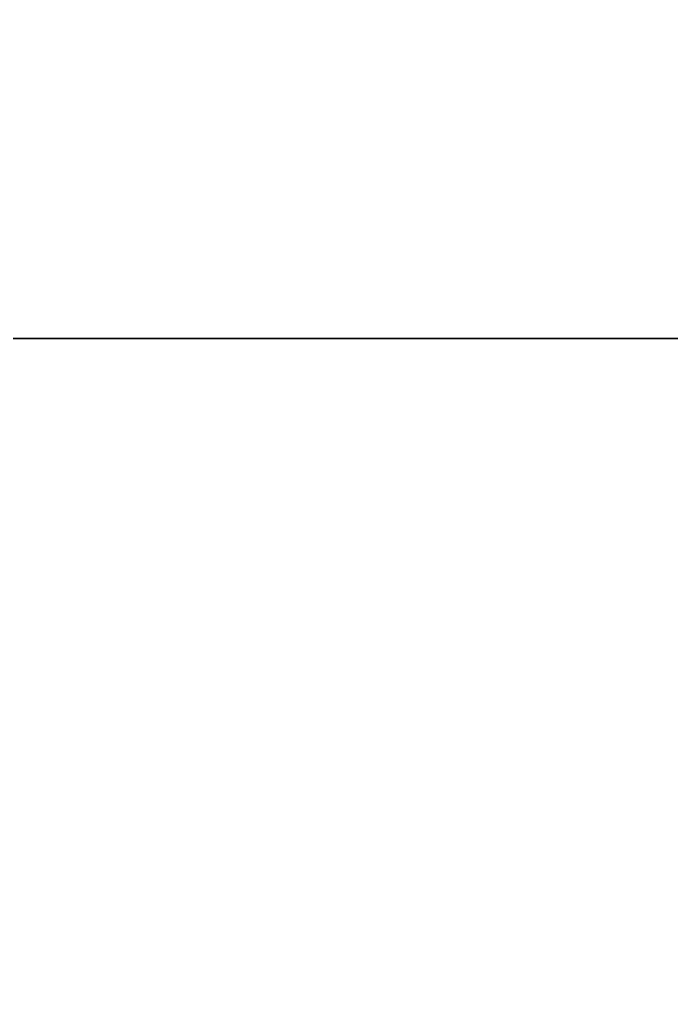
# Model space of a CAD drawing. Extents: x 0 to 5228, y -2725 to 0.
# Drawn here: x 3036.555 to 3038.899, y -1827.402 to -1823.853 of the extents above; entities that cross this region are included whole.
import ezdxf

# ---------------------------------------------------------------- set-up
doc = ezdxf.new("R2010")
doc.units = 0
for name, color, linetype in [('LAYER0', 7, 'CONTINUOUS'), ('LAYER1', 7, 'CONTINUOUS'), ('LAYER130', 251, 'CONTINUOUS'), ('LAYER394', 7, 'CONTINUOUS'), ('LAYER4', 251, 'CONTINUOUS'), ('LAYER448', 7, 'CONTINUOUS'), ('LAYER5', 251, 'CONTINUOUS'), ('LAYER847', 7, 'CONTINUOUS')]:
    doc.layers.add(name, color=color, linetype=linetype)

msp = doc.modelspace()

# ---------------------------------------------------------------- linework, layer by layer
at = {"layer": 'LAYER0', "invisible_edges": 1}
for points in [[(5227.5, 0), (0, -2725.14), (0, 0), (5227.5, 0)], [(5227.5, -2725.14, 5), (0, 0, 5), (0, -2725.14, 5), (5227.5, -2725.14, 5)], [(0, 0, 5), (5227.5, -2725.14, 5), (5227.5, 0, 5), (0, 0, 5)], [(0, -2725.14), (5227.5, 0), (5227.5, -2725.14), (0, -2725.14)]]:
    msp.add_3dface(points, dxfattribs=at)
at = {"layer": 'LAYER130', "invisible_edges": 1}
for points in [[(3054.5, -2165, 1575), (3036.5, -1815, 1575), (3054.5, -1815, 1575), (3054.5, -2165, 1575)], [(3036.5, -1815, 1575), (3054.5, -2165, 1575), (3036.5, -2165, 1575), (3036.5, -1815, 1575)], [(3036.5, -2165, 2475), (3054.5, -1815, 2475), (3036.5, -1815, 2475), (3036.5, -2165, 2475)], [(3054.5, -1815, 2475), (3036.5, -2165, 2475), (3054.5, -2165, 2475), (3054.5, -1815, 2475)]]:
    msp.add_3dface(points, dxfattribs=at)
at = {"layer": 'LAYER394'}
for points, invisible_edges in [([(3784.5, -1565, 885), (2281.5, -2165, 885), (2281.5, -1565, 885), (3784.5, -1565, 885)], 3), ([(2281.5, -2165, 885), (3784.5, -1565, 885), (3784.5, -2165, 885), (2281.5, -2165, 885)], 1), ([(2281.5, -1565, 940), (2281.5, -2165, 940), (3784.5, -2165, 940), (2281.5, -1565, 940)], 5), ([(2281.5, -1565, 940), (3784.5, -2165, 940), (3784.5, -1565, 940), (2281.5, -1565, 940)], 1)]:
    msp.add_3dface(points, dxfattribs=dict(at, invisible_edges=invisible_edges))
at = {"layer": 'LAYER4', "invisible_edges": 1}
for points in [[(3054.5, -2165, 1575), (2299.5, -1815, 1575), (2299.5, -2165, 1575), (3054.5, -2165, 1575)], [(2299.5, -1815, 1575), (3054.5, -2165, 1575), (3054.5, -1815, 1575), (2299.5, -1815, 1575)], [(3054.5, -1815, 1557), (2299.5, -2165, 1557), (2299.5, -1815, 1557), (3054.5, -1815, 1557)], [(2299.5, -2165, 1557), (3054.5, -1815, 1557), (3054.5, -2165, 1557), (2299.5, -2165, 1557)]]:
    msp.add_3dface(points, dxfattribs=at)
at = {"layer": 'LAYER448', "invisible_edges": 1}
for points in [[(3054.5, -2165, 155), (3036.5, -1595, 155), (3054.5, -1595, 155), (3054.5, -2165, 155)], [(3036.5, -1595, 155), (3054.5, -2165, 155), (3036.5, -2165, 155), (3036.5, -1595, 155)], [(3036.5, -2165, 885), (3054.5, -1595, 885), (3036.5, -1595, 885), (3036.5, -2165, 885)], [(3054.5, -1595, 885), (3036.5, -2165, 885), (3054.5, -2165, 885), (3054.5, -1595, 885)]]:
    msp.add_3dface(points, dxfattribs=at)
at = {"layer": 'LAYER5', "invisible_edges": 1}
for points in [[(2299.5, -1825, 2475), (3820.5, -1843, 2475), (2299.5, -1843, 2475), (2299.5, -1825, 2475)], [(3820.5, -1843, 2475), (2299.5, -1825, 2475), (3820.5, -1825, 2475), (3820.5, -1843, 2475)], [(3820.5, -1825, 2545), (2299.5, -1843, 2545), (3820.5, -1843, 2545), (3820.5, -1825, 2545)], [(2299.5, -1843, 2545), (3820.5, -1825, 2545), (2299.5, -1825, 2545), (2299.5, -1843, 2545)], [(2299.5, -1825, 2475), (3820.5, -1825, 2545), (3820.5, -1825, 2475), (2299.5, -1825, 2475)], [(3820.5, -1825, 2545), (2299.5, -1825, 2475), (2299.5, -1825, 2545), (3820.5, -1825, 2545)]]:
    msp.add_3dface(points, dxfattribs=at)
at = {"layer": 'LAYER847'}
for points, invisible_edges in [([(3784.5, -2165, 5), (2085.5, -1897, 5), (2324.5, -1615, 5), (3784.5, -2165, 5)], 5), ([(2085.5, -1897, 155), (3784.5, -2165, 155), (2324.5, -1615, 155), (2085.5, -1897, 155)], 3), ([(3784.5, -2165, 5), (2324.5, -1615, 5), (3784.5, -1615, 5), (3784.5, -2165, 5)], 1), ([(2324.5, -1615, 155), (3784.5, -2165, 155), (3784.5, -1615, 155), (2324.5, -1615, 155)], 1)]:
    msp.add_3dface(points, dxfattribs=dict(at, invisible_edges=invisible_edges))

# ---------------------------------------------------------------- meshes
at = {"layer": 'LAYER1'}
mesh = msp.add_polymesh((6, 2), dxfattribs=at)
for k, corner in enumerate([(4927.5, -150, 2523), (977.5, -150, 2523), (4927.5, -330, 2523), (4927.5, -150, 2523), (5077.5, -330, 2523), (4927.5, -330, 2523), (5077.5, -2165, 2523), (5077.5, -330, 2523), (2281.5, -2165, 2523), (5077.5, -2165, 2523), (2281.5, -2315, 2523), (5227.5, -2315, 2523)]):
    mesh.set_mesh_vertex(divmod(k, 2), corner)

doc.saveas('drawing.dxf')
